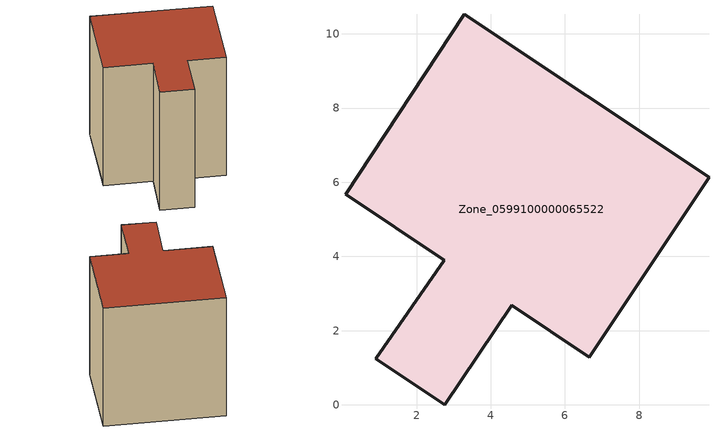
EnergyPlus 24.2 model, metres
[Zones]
Zone_0599100000065522
 floor ground (C_G): 6.65,1.29 4.57,2.68 2.76,0 0.9,1.24 2.75,3.9 0.09,5.67 3.29,10.53 9.88,6.14 z0
 wall outside (C_F): 0.9,1.24 2.76,0 4.57,2.68 6.65,1.29 9.88,6.14 3.29,10.53 0.09,5.67 2.75,3.9 0.9,1.24 z0:9.1
 roof outside (C_R): 3.29,10.53 0.09,5.67 2.75,3.9 0.9,1.24 2.76,0 4.57,2.68 6.65,1.29 9.88,6.14 z9.1
[BUILDING]
Pand.0599100000065522: North Axis=0; Terrain=City; Loads Convergence Tolerance Value=0.04; Temperature Convergence Tolerance Value=0.4; Solar Distribution=FullExterior; Maximum Number of Warmup Days=25; Minimum Number of Warmup Days=1
[Site:Location]
Rotterdam.The.Hague.AP_ZH_NLD Design_Conditions: Latitude=51.96; Longitude=4.45; Time Zone=1; Elevation=-4.5
[SITE:GROUNDTEMPERATURE:BUILDINGSURFACE]
18, 18, 18, 18, 18, 18, 18, 18, 18, 18, 18, 18
[MATERIAL] Thermal Absorptance=0.9; Solar Absorptance=0.7; Visible Absorptance=0.7
Name | Roughness | Thickness | Conductivity | Density | Specific Heat
G.TI.1946 | MediumSmooth | 0.15 | 1 | 540 | 1210
F.TI.1946 | Rough | 0.3 | 0.857143 | 1920 | 840
R.TI.1946 | MediumRough | 0.2 | 0.1 | 1500 | 1000
[CONSTRUCTION]
C_G: G.TI.1946
C_F: F.TI.1946
C_R: R.TI.1946
[ZONE]
Zone_0599100000065522: Type=1; Multiplier=1; Ceiling Height=Autocalculate; Volume=Autocalculate; Floor Area=autocalculate; Part of Total Floor Area=Yes
[ZONEINFILTRATION:DESIGNFLOWRATE]
Infil_Zone_0599100000065522: Zone or ZoneList or Space or SpaceList=Zone_0599100000065522; Schedule=AlwaysOn; Design Flow Rate Calculation Method=Flow/Area; Flow Rate per Floor Area=0.003; Constant Term Coefficient=1; Temperature Term Coefficient=0; Velocity Term Coefficient=0; Velocity Squared Term Coefficient=0
[HVACTEMPLATE:ZONE:IDEALLOADSAIRSYSTEM]
Zone_0599100000065522: Maximum Heating Supply Air Temperature=50; Minimum Cooling Supply Air Temperature=13; Maximum Heating Supply Air Humidity Ratio=0.0156; Minimum Cooling Supply Air Humidity Ratio=0.0077; Heating Limit=NoLimit; Cooling Limit=NoLimit; Dehumidification Control Type=ConstantSensibleHeatRatio; Cooling Sensible Heat Ratio=0.7; Dehumidification Setpoint=60; Humidification Control Type=None; Humidification Setpoint=30; Outdoor Air Method=None; Outdoor Air Flow Rate per Person=0.00944; Outdoor Air Flow Rate per Zone Floor Area=0; Outdoor Air Flow Rate per Zone=0; Demand Controlled Ventilation Type=None; Outdoor Air Economizer Type=NoEconomizer; Heat Recovery Type=None; Sensible Heat Recovery Effectiveness=0.7; Latent Heat Recovery Effectiveness=0.65
[ZONECONTROL:THERMOSTAT]
ThermostatControl_Zone_0599100000065522: Zone or ZoneList=Zone_0599100000065522; Control Type Schedule=DualSetpointControlType; Control 1=Thermostat_Zone_0599100000065522; Temperature Difference Between Cutout And Setpoint=0
[THERMOSTATSETPOINT:DUALSETPOINT]
Thermostat_Zone_0599100000065522: Heating Setpoint Temperature Schedule=HeatingSetpoint_Zone_0599100000065522; Cooling Setpoint Temperature Schedule=CoolingSetpoint_Zone_0599100000065522
[SCHEDULE:COMPACT]
HeatingSetpoint_Zone_0599100000065522: Through: 12/31, For: AllDays, Until: 24:00, 21
CoolingSetpoint_Zone_0599100000065522: Through: 12/31, For: AllDays, Until: 24:00, 24
DualSetpointControlType: Through: 12/31, For: AllDays, Until: 24:00, 4
AlwaysOn: Through: 12/31, For: AllDays, Until: 24:00, 1
